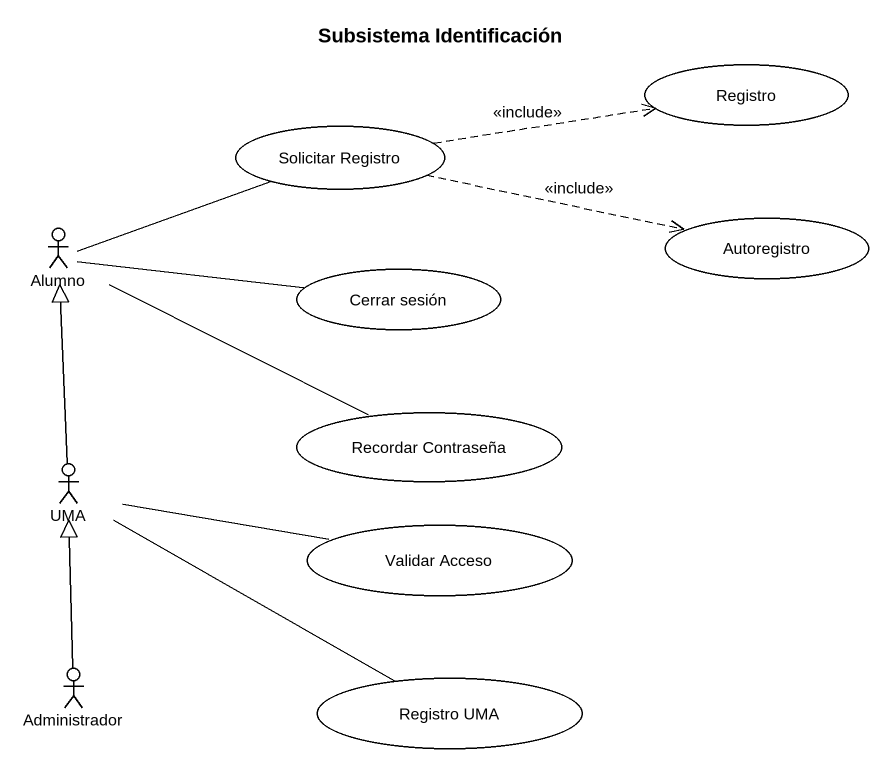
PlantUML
@startuml
title Subsistema Identificación
usecase Registro
usecase "Solicitar Registro" as Solicitar_Registro
actor Alumno
usecase "Cerrar sesión" as Cerrar_sesión
usecase Autoregistro
actor UMA
usecase "Recordar Contraseña" as Recordar_Contraseña
usecase "Validar Acceso" as Validar_Acceso
actor Administrador
usecase "Registro UMA" as Registro_UMA
Solicitar_Registro .right.> Registro : <<include>>
Solicitar_Registro .right.> Autoregistro : <<include>>
Alumno -right- Solicitar_Registro
Alumno -right- Cerrar_sesión
Alumno -right- Recordar_Contraseña
UMA -up-|> Alumno
UMA -right- Validar_Acceso
UMA -right- Registro_UMA
Administrador -up-|> UMA
@enduml
